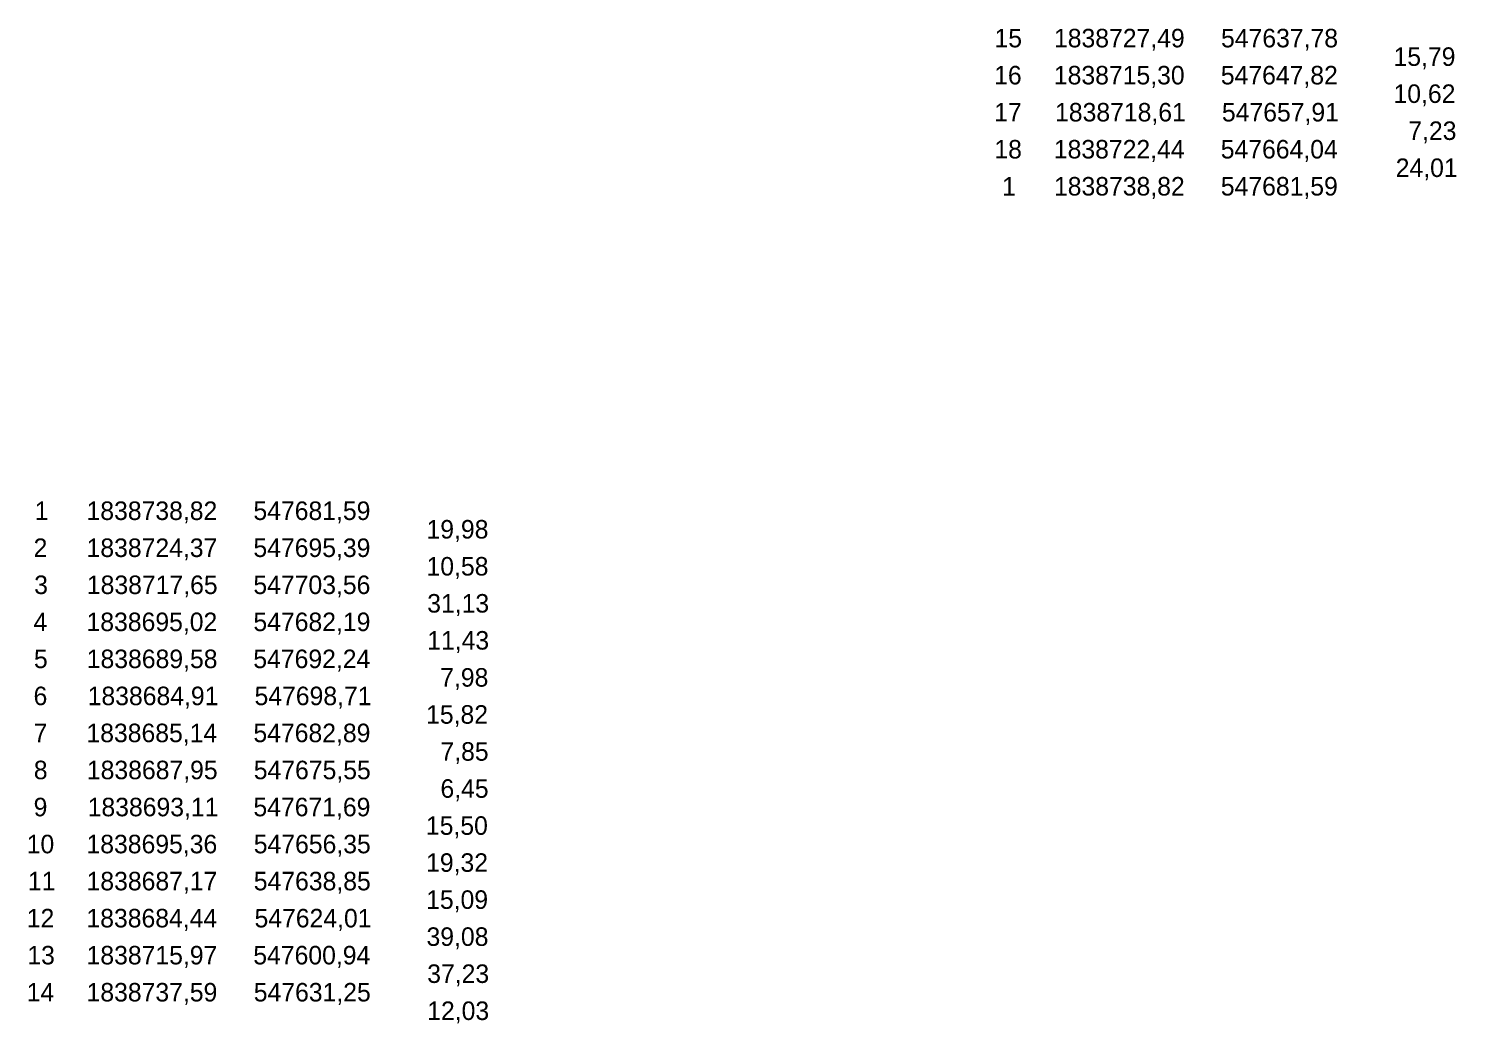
# Model space of a CAD drawing. Extents: x 546567 to 548810, y 1838053 to 1838939.
# Drawn here: x 546566.9 to 546906.2, y 1838052.7 to 1838289 of the extents above; entities that cross this region are included whole.
import ezdxf

# ---------------------------------------------------------------- set-up
doc = ezdxf.new("R2010")
doc.units = 0
doc.layers.add('Level 53', color=7, linetype='Continuous')

msp = doc.modelspace()

# ---------------------------------------------------------------- texts
at = {"layer": 'Level 53'}
for s, height, p in [('15', 4.398, (546796.43, 1838284.52)), ('1838727,49', 4.398, (546810.56, 1838284.52)), ('547637,78', 4.398, (546850.26, 1838284.52)), ('15,79', 4.398, (546891.25, 1838280.12)), ('16', 4.398, (546796.34, 1838275.72)), ('1838715,30', 4.398, (546810.54, 1838275.72)), ('547647,82', 4.398, (546850.21, 1838275.72)), ('10,62', 4.398, (546891.24, 1838271.32)), ('17', 4.398, (546796.36, 1838266.92)), ('1838718,61', 4.398, (546810.82, 1838266.92)), ('547657,91', 4.398, (546850.47, 1838266.92)), ('7,23', 4.398, (546894.76, 1838262.53)), ('18', 4.398, (546796.4, 1838258.13)), ('1838722,44', 4.398, (546810.53, 1838258.13)), ('547664,04', 4.398, (546850.19, 1838258.13)), ('24,01', 4.398, (546891.77, 1838253.73)), ('1', 4.4, (546798.24, 1838249.33)), ('1838738,82', 4.398, (546810.56, 1838249.33)), ('547681,59', 4.398, (546850.21, 1838249.33)), ('1', 4.4, (546568.36, 1838172.27)), ('1838738,82', 4.398, (546580.67, 1838172.27)), ('547681,59', 4.398, (546620.33, 1838172.27)), ('19,98', 4.398, (546661.46, 1838167.87)), ('2', 4.4, (546568.09, 1838163.48)), ('1838724,37', 4.398, (546580.68, 1838163.48)), ('547695,39', 4.398, (546620.33, 1838163.48)), ('10,58', 4.398, (546661.46, 1838159.08)), ('3', 4.4, (546568.23, 1838154.68)), ('1838717,65', 4.398, (546580.75, 1838154.68)), ('547703,56', 4.398, (546620.32, 1838154.68)), ('31,13', 4.398, (546661.63, 1838150.28)), ('4', 4.4, (546568.07, 1838145.88)), ('1838695,02', 4.398, (546580.67, 1838145.88)), ('547682,19', 4.398, (546620.33, 1838145.88)), ('11,43', 4.398, (546661.63, 1838141.49)), ('5', 4.4, (546568.17, 1838137.09)), ('1838689,58', 4.398, (546580.72, 1838137.09)), ('547692,24', 4.398, (546620.3, 1838137.09)), ('7,98', 4.398, (546664.71, 1838132.69)), ('6', 4.4, (546568.08, 1838128.29)), ('1838684,91', 4.398, (546580.94, 1838128.29)), ('547698,71', 4.398, (546620.59, 1838128.29)), ('15,82', 4.398, (546661.36, 1838123.89)), ('7', 4.4, (546568.1, 1838119.5)), ('1838685,14', 4.398, (546580.65, 1838119.5)), ('547682,89', 4.398, (546620.33, 1838119.5)), ('7,85', 4.398, (546664.77, 1838115.1)), ('8', 4.4, (546568.14, 1838110.7)), ('1838687,95', 4.398, (546580.75, 1838110.7)), ('547675,55', 4.398, (546620.41, 1838110.7)), ('6,45', 4.398, (546664.77, 1838106.3)), ('9', 4.4, (546568.1, 1838101.9)), ('1838693,11', 4.398, (546580.94, 1838101.9)), ('547671,69', 4.398, (546620.33, 1838101.9)), ('15,50', 4.398, (546661.32, 1838097.5)), ('10', 4.398, (546566.45, 1838093.11)), ('1838695,36', 4.398, (546580.66, 1838093.11)), ('547656,35', 4.398, (546620.41, 1838093.11)), ('19,32', 4.398, (546661.36, 1838088.71)), ('11', 4.398, (546566.73, 1838084.31)), ('1838687,17', 4.398, (546580.68, 1838084.31)), ('547638,85', 4.398, (546620.41, 1838084.31)), ('15,09', 4.398, (546661.37, 1838079.91)), ('12', 4.398, (546566.47, 1838075.51)), ('1838684,44', 4.398, (546580.65, 1838075.51)), ('547624,01', 4.398, (546620.59, 1838075.51)), ('39,08', 4.398, (546661.46, 1838071.12)), ('13', 4.398, (546566.6, 1838066.72)), ('1838715,97', 4.398, (546580.68, 1838066.72)), ('547600,94', 4.398, (546620.3, 1838066.72)), ('37,23', 4.398, (546661.63, 1838062.32)), ('14', 4.398, (546566.45, 1838057.92)), ('1838737,59', 4.398, (546580.68, 1838057.92)), ('547631,25', 4.398, (546620.41, 1838057.92)), ('12,03', 4.398, (546661.63, 1838053.52))]:
    msp.add_text(s, height=height, dxfattribs=at).set_placement(p)

doc.saveas('drawing.dxf')
